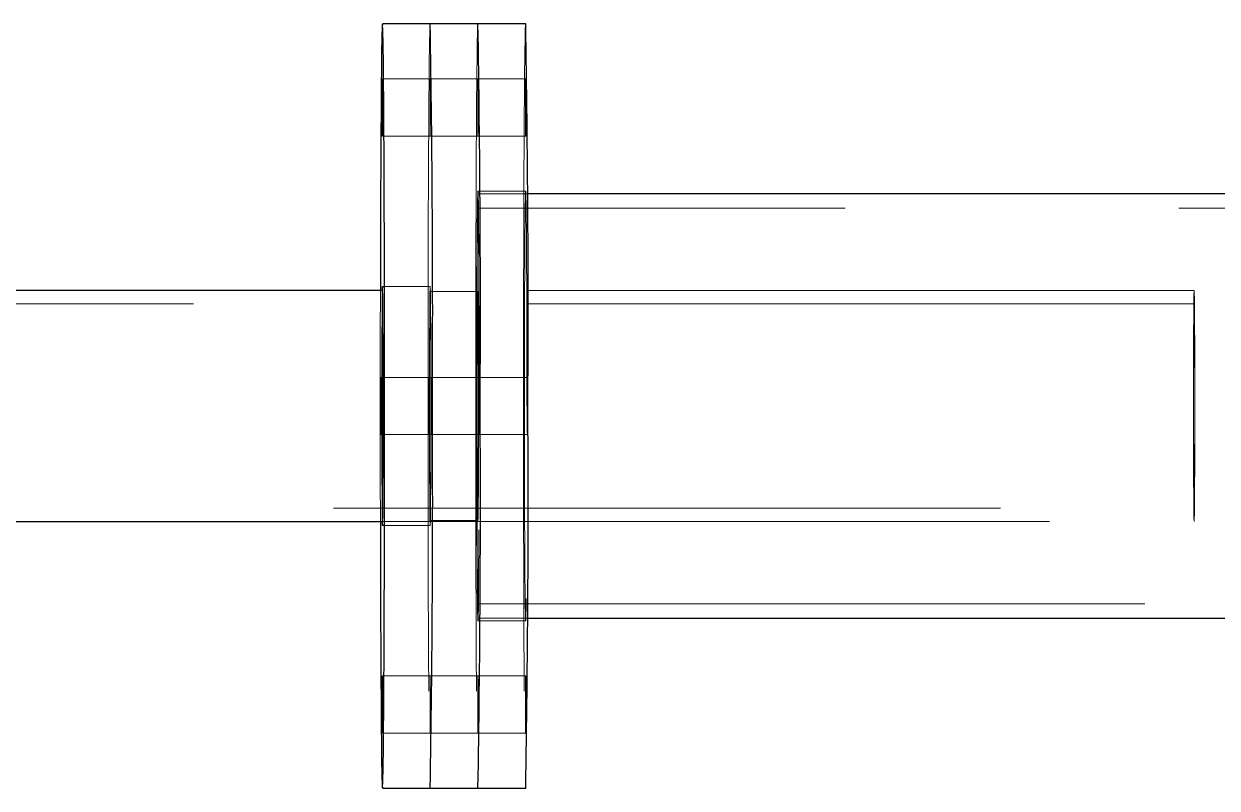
# Model space of a CAD drawing. Header units: millimetres. Extents: x 122 to 2816, y -707 to 556.
# Drawn here: x 663.865 to 666.137, y 293.761 to 295.216 of the extents above; entities that cross this region are included whole.
import ezdxf

# ---------------------------------------------------------------- set-up
doc = ezdxf.new("R2010")
doc.units = ezdxf.units.MM
doc.linetypes.add('HIDDEN', pattern=[1.905, 1.27, -0.635])

msp = doc.modelspace()

# ---------------------------------------------------------------- linework, layer by layer
at = {"color": 7, "linetype": 'Continuous', "lineweight": 25}
for p, q in [((664.638343, 295.215656), (664.547435, 295.215656)), ((664.72925, 295.215656), (664.638343, 295.215656)), ((664.820158, 295.215656), (664.72925, 295.215656)), ((667.333238, 294.892474), (664.823613, 294.892474)), ((664.547771, 294.707928), (662.413055, 294.707928)), ((662.559374, 294.268838), (664.547771, 294.268838)), ((664.823613, 294.084292), (667.333238, 294.084292)), ((664.547435, 293.76111), (664.638343, 293.76111)), ((664.638343, 293.76111), (664.72925, 293.76111)), ((664.72925, 293.76111), (664.820158, 293.76111))]:
    msp.add_line(p, q, dxfattribs=at)
at = {"color": 7, "linetype": 'HIDDEN', "lineweight": 18}
for p, q in [((664.638343, 295.11111), (664.547435, 295.11111)), ((664.72925, 295.11111), (664.638343, 295.11111)), ((664.820158, 295.11111), (664.72925, 295.11111)), ((664.547435, 295.002019), (664.638343, 295.002019)), ((664.638343, 295.002019), (664.72925, 295.002019)), ((664.72925, 295.002019), (664.820158, 295.002019)), ((664.820158, 294.897474), (664.72925, 294.897474)), ((664.823613, 294.892474), (664.72925, 294.892474)), ((667.333699, 294.864747), (664.72925, 294.864747)), ((664.638343, 294.715656), (664.547435, 294.715656)), ((666.092865, 294.707928), (664.547771, 294.707928)), ((664.72925, 294.706565), (664.638343, 294.706565)), ((666.092865, 294.682747), (662.419498, 294.682747)), ((664.550682, 294.542928), (664.544188, 294.542928)), ((664.64159, 294.542928), (664.550682, 294.542928)), ((664.732497, 294.542928), (664.64159, 294.542928)), ((664.823405, 294.542928), (664.732497, 294.542928)), ((664.544188, 294.433838), (664.550682, 294.433838)), ((664.550682, 294.433838), (664.64159, 294.433838)), ((664.64159, 294.433838), (664.732497, 294.433838)), ((664.732497, 294.433838), (664.823405, 294.433838)), ((662.549034, 294.294019), (666.092865, 294.294019)), ((664.547771, 294.268838), (666.092865, 294.268838)), ((664.638343, 294.270201), (664.72925, 294.270201)), ((664.547435, 294.26111), (664.638343, 294.26111)), ((664.72925, 294.112019), (667.333855, 294.112019)), ((664.72925, 294.084292), (664.823613, 294.084292)), ((664.72925, 294.079292), (664.820158, 294.079292)), ((664.638343, 293.974747), (664.547435, 293.974747)), ((664.72925, 293.974747), (664.638343, 293.974747)), ((664.820158, 293.974747), (664.72925, 293.974747)), ((664.547435, 293.865656), (664.638343, 293.865656)), ((664.638343, 293.865656), (664.72925, 293.865656)), ((664.72925, 293.865656), (664.820158, 293.865656))]:
    msp.add_line(p, q, dxfattribs=at)
at = {"color": 7, "linetype": 'Continuous', "lineweight": 25, "flags": 128}
for points in [[(664.551591, 294.488383), (664.551582, 294.536959), (664.551554, 294.585319), (664.551508, 294.633246), (664.551443, 294.680525), (664.551361, 294.726947), (664.551261, 294.772303), (664.551144, 294.81639), (664.551011, 294.859013), (664.550861, 294.899981), (664.550697, 294.93911), (664.550517, 294.976226), (664.550324, 295.011164), (664.550118, 295.043766), (664.5499, 295.073889), (664.549671, 295.101396), (664.549432, 295.126165), (664.549185, 295.148086), (664.548929, 295.16706), (664.548666, 295.183003), (664.548399, 295.195844), (664.548126, 295.205525), (664.547851, 295.212003), (664.547574, 295.21525), (664.547296, 295.21525), (664.547019, 295.212003), (664.546744, 295.205525), (664.546472, 295.195844), (664.546204, 295.183003), (664.545942, 295.16706), (664.545686, 295.148086), (664.545438, 295.126165), (664.545199, 295.101396), (664.54497, 295.073889), (664.544752, 295.043766), (664.544546, 295.011164), (664.544353, 294.976226), (664.544174, 294.93911), (664.544009, 294.899981), (664.54386, 294.859013), (664.543726, 294.81639), (664.543609, 294.772303), (664.543509, 294.726947), (664.543473, 294.707928)], [(664.547747, 295.056565), (664.547737, 295.07013), (664.547708, 295.082842), (664.547662, 295.093904), (664.547602, 295.102619), (664.547532, 295.108441), (664.547455, 295.111003), (664.547377, 295.110144), (664.547303, 295.105919), (664.547237, 295.098593), (664.547183, 295.088626), (664.547145, 295.076644), (664.547126, 295.063401), (664.547126, 295.049728), (664.547145, 295.036485), (664.547183, 295.024504), (664.547237, 295.014537), (664.547303, 295.007211), (664.547377, 295.002986), (664.547455, 295.002127), (664.547532, 295.004689), (664.547602, 295.010511), (664.547662, 295.019226), (664.547708, 295.030287), (664.547737, 295.043), (664.547747, 295.056565)], [(664.548734, 294.488383), (664.548725, 294.515263), (664.548698, 294.541766), (664.548653, 294.56752), (664.548591, 294.592162), (664.548512, 294.615348), (664.548419, 294.636752), (664.548312, 294.656072), (664.548192, 294.673039), (664.548062, 294.687414), (664.547923, 294.698994), (664.547778, 294.707618), (664.547627, 294.713165), (664.547474, 294.715556), (664.54732, 294.714758), (664.547168, 294.710782), (664.547099, 294.707928)], [(664.550994, 294.488383), (664.550984, 294.501948), (664.550955, 294.514661), (664.550909, 294.525722), (664.550849, 294.534437), (664.550778, 294.540259), (664.550702, 294.542821), (664.550624, 294.541962), (664.550549, 294.537737), (664.550483, 294.530411), (664.55043, 294.520444), (664.550392, 294.508463), (664.550373, 294.495219), (664.550373, 294.481547), (664.550392, 294.468304), (664.55043, 294.456322), (664.550483, 294.446355), (664.550549, 294.439029), (664.550624, 294.434804), (664.550702, 294.433945), (664.550778, 294.436507), (664.550849, 294.442329), (664.550909, 294.451044), (664.550955, 294.462106), (664.550984, 294.474818), (664.550994, 294.488383)], [(664.543473, 294.268838), (664.543509, 294.24982), (664.543609, 294.204464), (664.543726, 294.160376), (664.54386, 294.117753), (664.544009, 294.076785), (664.544174, 294.037656), (664.544353, 294.00054), (664.544546, 293.965602), (664.544752, 293.933), (664.54497, 293.902878), (664.545199, 293.87537), (664.545438, 293.850601), (664.545686, 293.828681), (664.545942, 293.809706), (664.546204, 293.793763), (664.546472, 293.780922), (664.546744, 293.771241), (664.547019, 293.764763), (664.547296, 293.761516), (664.547574, 293.761516), (664.547851, 293.764763), (664.548126, 293.771241), (664.548399, 293.780922), (664.548666, 293.793763), (664.548929, 293.809706), (664.549185, 293.828681), (664.549432, 293.850601), (664.549671, 293.87537), (664.5499, 293.902878), (664.550118, 293.933), (664.550324, 293.965602), (664.550517, 294.00054), (664.550697, 294.037656), (664.550861, 294.076785), (664.551011, 294.117753), (664.551144, 294.160376), (664.551261, 294.204464), (664.551361, 294.24982), (664.551443, 294.296241), (664.551508, 294.343521), (664.551554, 294.391447), (664.551582, 294.439807), (664.551591, 294.488383)], [(664.547099, 294.268838), (664.547168, 294.265984), (664.54732, 294.262008), (664.547474, 294.26121), (664.547627, 294.263601), (664.547778, 294.269148), (664.547923, 294.277772), (664.548062, 294.289352), (664.548192, 294.303727), (664.548312, 294.320694), (664.548419, 294.340014), (664.548512, 294.361418), (664.548591, 294.384604), (664.548653, 294.409246), (664.548698, 294.435), (664.548725, 294.461503), (664.548734, 294.488383)], [(664.547747, 293.920201), (664.547737, 293.933766), (664.547708, 293.946479), (664.547662, 293.95754), (664.547602, 293.966255), (664.547532, 293.972077), (664.547455, 293.974639), (664.547377, 293.973781), (664.547303, 293.969555), (664.547237, 293.962229), (664.547183, 293.952262), (664.547145, 293.940281), (664.547126, 293.927038), (664.547126, 293.913365), (664.547145, 293.900122), (664.547183, 293.88814), (664.547237, 293.878173), (664.547303, 293.870847), (664.547377, 293.866622), (664.547455, 293.865763), (664.547532, 293.868325), (664.547602, 293.874147), (664.547662, 293.882862), (664.547708, 293.893924), (664.547737, 293.906636), (664.547747, 293.920201)]]:
    msp.add_lwpolyline(points, dxfattribs=at)
at = {"color": 7, "linetype": 'HIDDEN', "lineweight": 18, "flags": 128}
for points in [[(664.638343, 295.215656), (664.638204, 295.21525), (664.637927, 295.212003), (664.637652, 295.205525), (664.637379, 295.195844), (664.637112, 295.183003), (664.636849, 295.16706), (664.636593, 295.148086), (664.636346, 295.126165), (664.636107, 295.101396), (664.635878, 295.073889), (664.63566, 295.043766), (664.635454, 295.011164), (664.635261, 294.976226), (664.635081, 294.93911), (664.634917, 294.899981), (664.634767, 294.859013), (664.634634, 294.81639), (664.634517, 294.772303), (664.634417, 294.726947), (664.634335, 294.680525), (664.63427, 294.633246), (664.634224, 294.585319), (664.634196, 294.536959), (664.634187, 294.488383), (664.634196, 294.439807), (664.634224, 294.391447), (664.63427, 294.343521), (664.634335, 294.296241), (664.634417, 294.24982), (664.634517, 294.204464), (664.634634, 294.160376), (664.634767, 294.117753), (664.634917, 294.076785), (664.635081, 294.037656), (664.635261, 294.00054), (664.635454, 293.965602), (664.63566, 293.933), (664.635878, 293.902878), (664.636107, 293.87537), (664.636346, 293.850601), (664.636593, 293.828681), (664.636849, 293.809706), (664.637112, 293.793763), (664.637379, 293.780922), (664.637652, 293.771241), (664.637927, 293.764763), (664.638204, 293.761516), (664.638343, 293.76111)], [(664.638343, 295.215656), (664.638204, 295.21525), (664.637927, 295.212003), (664.637652, 295.205525), (664.637379, 295.195844), (664.637112, 295.183003), (664.636849, 295.16706), (664.636593, 295.148086), (664.636346, 295.126165), (664.636107, 295.101396), (664.635878, 295.073889), (664.63566, 295.043766), (664.635454, 295.011164), (664.635261, 294.976226), (664.635081, 294.93911), (664.634917, 294.899981), (664.634767, 294.859013), (664.634634, 294.81639), (664.634517, 294.772303), (664.634417, 294.726947), (664.634335, 294.680525), (664.63427, 294.633246), (664.634224, 294.585319), (664.634196, 294.536959), (664.634187, 294.488383), (664.634196, 294.439807), (664.634224, 294.391447), (664.63427, 294.343521), (664.634335, 294.296241), (664.634417, 294.24982), (664.634517, 294.204464), (664.634634, 294.160376), (664.634767, 294.117753), (664.634917, 294.076785), (664.635081, 294.037656), (664.635261, 294.00054), (664.635454, 293.965602), (664.63566, 293.933), (664.635878, 293.902878), (664.636107, 293.87537), (664.636346, 293.850601), (664.636593, 293.828681), (664.636849, 293.809706), (664.637112, 293.793763), (664.637379, 293.780922), (664.637652, 293.771241), (664.637927, 293.764763), (664.638204, 293.761516), (664.638343, 293.76111)], [(664.72925, 295.215656), (664.729112, 295.21525), (664.728834, 295.212003), (664.728559, 295.205525), (664.728287, 295.195844), (664.728019, 295.183003), (664.727757, 295.16706), (664.727501, 295.148086), (664.727253, 295.126165), (664.727014, 295.101396), (664.726785, 295.073889), (664.726567, 295.043766), (664.726361, 295.011164), (664.726168, 294.976226), (664.725989, 294.93911), (664.725824, 294.899981), (664.725675, 294.859013), (664.725541, 294.81639), (664.725424, 294.772303), (664.725325, 294.726947), (664.725242, 294.680525), (664.725178, 294.633246), (664.725132, 294.585319), (664.725104, 294.536959), (664.725095, 294.488383), (664.725104, 294.439807), (664.725132, 294.391447), (664.725178, 294.343521), (664.725242, 294.296241), (664.725325, 294.24982), (664.725424, 294.204464), (664.725541, 294.160376), (664.725675, 294.117753), (664.725824, 294.076785), (664.725989, 294.037656), (664.726168, 294.00054), (664.726361, 293.965602), (664.726567, 293.933), (664.726785, 293.902878), (664.727014, 293.87537), (664.727253, 293.850601), (664.727501, 293.828681), (664.727757, 293.809706), (664.728019, 293.793763), (664.728287, 293.780922), (664.728559, 293.771241), (664.728834, 293.764763), (664.729112, 293.761516), (664.72925, 293.76111)], [(664.72925, 295.215656), (664.729112, 295.21525), (664.728834, 295.212003), (664.728559, 295.205525), (664.728287, 295.195844), (664.728019, 295.183003), (664.727757, 295.16706), (664.727501, 295.148086), (664.727253, 295.126165), (664.727014, 295.101396), (664.726785, 295.073889), (664.726567, 295.043766), (664.726361, 295.011164), (664.726168, 294.976226), (664.725989, 294.93911), (664.725824, 294.899981), (664.725675, 294.859013), (664.725541, 294.81639), (664.725424, 294.772303), (664.725325, 294.726947), (664.725242, 294.680525), (664.725178, 294.633246), (664.725132, 294.585319), (664.725104, 294.536959), (664.725095, 294.488383), (664.725104, 294.439807), (664.725132, 294.391447), (664.725178, 294.343521), (664.725242, 294.296241), (664.725325, 294.24982), (664.725424, 294.204464), (664.725541, 294.160376), (664.725675, 294.117753), (664.725824, 294.076785), (664.725989, 294.037656), (664.726168, 294.00054), (664.726361, 293.965602), (664.726567, 293.933), (664.726785, 293.902878), (664.727014, 293.87537), (664.727253, 293.850601), (664.727501, 293.828681), (664.727757, 293.809706), (664.728019, 293.793763), (664.728287, 293.780922), (664.728559, 293.771241), (664.728834, 293.764763), (664.729112, 293.761516), (664.72925, 293.76111)], [(664.820158, 295.215656), (664.820019, 295.21525), (664.819742, 295.212003), (664.819467, 295.205525), (664.819195, 295.195844), (664.818927, 295.183003), (664.818664, 295.16706), (664.818409, 295.148086), (664.818161, 295.126165), (664.817922, 295.101396), (664.817693, 295.073889), (664.817475, 295.043766), (664.817269, 295.011164), (664.817076, 294.976226), (664.816897, 294.93911), (664.816732, 294.899981), (664.816582, 294.859013), (664.816449, 294.81639), (664.816332, 294.772303), (664.816232, 294.726947), (664.81615, 294.680525), (664.816085, 294.633246), (664.816039, 294.585319), (664.816011, 294.536959), (664.816002, 294.488383), (664.816011, 294.439807), (664.816039, 294.391447), (664.816085, 294.343521), (664.81615, 294.296241), (664.816232, 294.24982), (664.816332, 294.204464), (664.816449, 294.160376), (664.816582, 294.117753), (664.816732, 294.076785), (664.816897, 294.037656), (664.817076, 294.00054), (664.817269, 293.965602), (664.817475, 293.933), (664.817693, 293.902878), (664.817922, 293.87537), (664.818161, 293.850601), (664.818409, 293.828681), (664.818664, 293.809706), (664.818927, 293.793763), (664.819195, 293.780922), (664.819467, 293.771241), (664.819742, 293.764763), (664.820019, 293.761516), (664.820158, 293.76111)], [(664.638655, 295.056565), (664.638645, 295.07013), (664.638616, 295.082842), (664.63857, 295.093904), (664.63851, 295.102619), (664.638439, 295.108441), (664.638362, 295.111003), (664.638284, 295.110144), (664.63821, 295.105919), (664.638144, 295.098593), (664.638091, 295.088626), (664.638053, 295.076644), (664.638034, 295.063401), (664.638034, 295.049728), (664.638053, 295.036485), (664.638091, 295.024504), (664.638144, 295.014537), (664.63821, 295.007211), (664.638284, 295.002986), (664.638362, 295.002127), (664.638439, 295.004689), (664.63851, 295.010511), (664.63857, 295.019226), (664.638616, 295.030287), (664.638645, 295.043), (664.638655, 295.056565)], [(664.638655, 295.056565), (664.638645, 295.07013), (664.638616, 295.082842), (664.63857, 295.093904), (664.63851, 295.102619), (664.638439, 295.108441), (664.638362, 295.111003), (664.638284, 295.110144), (664.63821, 295.105919), (664.638144, 295.098593), (664.638091, 295.088626), (664.638053, 295.076644), (664.638034, 295.063401), (664.638034, 295.049728), (664.638053, 295.036485), (664.638091, 295.024504), (664.638144, 295.014537), (664.63821, 295.007211), (664.638284, 295.002986), (664.638362, 295.002127), (664.638439, 295.004689), (664.63851, 295.010511), (664.63857, 295.019226), (664.638616, 295.030287), (664.638645, 295.043), (664.638655, 295.056565)], [(664.729562, 295.056565), (664.729552, 295.07013), (664.729524, 295.082842), (664.729478, 295.093904), (664.729417, 295.102619), (664.729347, 295.108441), (664.72927, 295.111003), (664.729192, 295.110144), (664.729118, 295.105919), (664.729052, 295.098593), (664.728998, 295.088626), (664.728961, 295.076644), (664.728941, 295.063401), (664.728941, 295.049728), (664.728961, 295.036485), (664.728998, 295.024504), (664.729052, 295.014537), (664.729118, 295.007211), (664.729192, 295.002986), (664.72927, 295.002127), (664.729347, 295.004689), (664.729417, 295.010511), (664.729478, 295.019226), (664.729524, 295.030287), (664.729552, 295.043), (664.729562, 295.056565)], [(664.729562, 295.056565), (664.729552, 295.07013), (664.729524, 295.082842), (664.729478, 295.093904), (664.729417, 295.102619), (664.729347, 295.108441), (664.72927, 295.111003), (664.729192, 295.110144), (664.729118, 295.105919), (664.729052, 295.098593), (664.728998, 295.088626), (664.728961, 295.076644), (664.728941, 295.063401), (664.728941, 295.049728), (664.728961, 295.036485), (664.728998, 295.024504), (664.729052, 295.014537), (664.729118, 295.007211), (664.729192, 295.002986), (664.72927, 295.002127), (664.729347, 295.004689), (664.729417, 295.010511), (664.729478, 295.019226), (664.729524, 295.030287), (664.729552, 295.043), (664.729562, 295.056565)], [(664.82047, 295.056565), (664.82046, 295.07013), (664.820431, 295.082842), (664.820385, 295.093904), (664.820325, 295.102619), (664.820254, 295.108441), (664.820178, 295.111003), (664.8201, 295.110144), (664.820025, 295.105919), (664.819959, 295.098593), (664.819906, 295.088626), (664.819868, 295.076644), (664.819849, 295.063401), (664.819849, 295.049728), (664.819868, 295.036485), (664.819906, 295.024504), (664.819959, 295.014537), (664.820025, 295.007211), (664.8201, 295.002986), (664.820178, 295.002127), (664.820254, 295.004689), (664.820325, 295.010511), (664.820385, 295.019226), (664.820431, 295.030287), (664.82046, 295.043), (664.82047, 295.056565)], [(664.731588, 294.488383), (664.731579, 294.524539), (664.731552, 294.560411), (664.731506, 294.59572), (664.731443, 294.630189), (664.731363, 294.663548), (664.731266, 294.695536), (664.731154, 294.725902), (664.731026, 294.75441), (664.730885, 294.780836), (664.730731, 294.804973), (664.730565, 294.826632), (664.730389, 294.845644), (664.730204, 294.86186), (664.730012, 294.875153), (664.729814, 294.885419), (664.729611, 294.892578), (664.729405, 294.896573), (664.729199, 294.897374), (664.728992, 294.894974), (664.728788, 294.889391), (664.728587, 294.88067), (664.728392, 294.868879), (664.728203, 294.85411), (664.728022, 294.836479), (664.727851, 294.816124), (664.727691, 294.793203), (664.727544, 294.767897), (664.727409, 294.740403), (664.727289, 294.710937), (664.727184, 294.679729), (664.727096, 294.647023), (664.727024, 294.613076), (664.72697, 294.578153), (664.726933, 294.542528), (664.726915, 294.506478), (664.726915, 294.470288), (664.726933, 294.434238), (664.72697, 294.398613), (664.727024, 294.36369), (664.727096, 294.329743), (664.727184, 294.297037), (664.727289, 294.265829), (664.727409, 294.236363), (664.727544, 294.208869), (664.727691, 294.183563), (664.727851, 294.160643), (664.728022, 294.140287), (664.728203, 294.122656), (664.728392, 294.107887), (664.728587, 294.096096), (664.728788, 294.087375), (664.728992, 294.081793), (664.729199, 294.079392), (664.729405, 294.080193), (664.729611, 294.084188), (664.729814, 294.091347), (664.730012, 294.101613), (664.730204, 294.114906), (664.730389, 294.131122), (664.730565, 294.150134), (664.730731, 294.171793), (664.730885, 294.19593), (664.731026, 294.222356), (664.731154, 294.250864), (664.731266, 294.28123), (664.731363, 294.313218), (664.731443, 294.346577), (664.731506, 294.381046), (664.731552, 294.416355), (664.731579, 294.452228), (664.731588, 294.488383)], [(664.73156, 294.488383), (664.73155, 294.524605), (664.731522, 294.560536), (664.731476, 294.595886), (664.731412, 294.63037), (664.731331, 294.663712), (664.731233, 294.695641), (664.731119, 294.725902), (664.730989, 294.75425), (664.730846, 294.780458), (664.73069, 294.804314), (664.730522, 294.825627), (664.730345, 294.844224), (664.730158, 294.859956), (664.729964, 294.872696), (664.729764, 294.882343), (664.72956, 294.888817), (664.729354, 294.892067), (664.729147, 294.892067), (664.72894, 294.888817), (664.728737, 294.882343), (664.728537, 294.872696), (664.728343, 294.859956), (664.728156, 294.844224), (664.727978, 294.825627), (664.727811, 294.804314), (664.727655, 294.780458), (664.727512, 294.75425), (664.727382, 294.725902), (664.727268, 294.695641), (664.72717, 294.663712), (664.727089, 294.63037), (664.727025, 294.595886), (664.726978, 294.560536), (664.726951, 294.524605), (664.726941, 294.488383), (664.726951, 294.452161), (664.726978, 294.41623), (664.727025, 294.38088), (664.727089, 294.346396), (664.72717, 294.313055), (664.727268, 294.281125), (664.727382, 294.250864), (664.727512, 294.222516), (664.727655, 294.196308), (664.727811, 294.172452), (664.727978, 294.15114), (664.728156, 294.132542), (664.728343, 294.11681), (664.728537, 294.10407), (664.728737, 294.094424), (664.72894, 294.087949), (664.729147, 294.084699), (664.729354, 294.084699), (664.72956, 294.087949), (664.729764, 294.094424), (664.729964, 294.10407), (664.730158, 294.11681), (664.730345, 294.132542), (664.730522, 294.15114), (664.73069, 294.172452), (664.730846, 294.196308), (664.730989, 294.222516), (664.731119, 294.250864), (664.731233, 294.281125), (664.731331, 294.313055), (664.731412, 294.346396), (664.731476, 294.38088), (664.731522, 294.41623), (664.73155, 294.452161), (664.73156, 294.488383)], [(664.822496, 294.488383), (664.822487, 294.524539), (664.822459, 294.560411), (664.822414, 294.59572), (664.822351, 294.630189), (664.822271, 294.663548), (664.822174, 294.695536), (664.822061, 294.725902), (664.821934, 294.75441), (664.821793, 294.780836), (664.821639, 294.804973), (664.821473, 294.826632), (664.821297, 294.845644), (664.821112, 294.86186), (664.82092, 294.875153), (664.820721, 294.885419), (664.820519, 294.892578), (664.820313, 294.896573), (664.820106, 294.897374), (664.8199, 294.894974), (664.819696, 294.889391), (664.819495, 294.88067), (664.819299, 294.868879), (664.819111, 294.85411), (664.81893, 294.836479), (664.818759, 294.816124), (664.818599, 294.793203), (664.818451, 294.767897), (664.818317, 294.740403), (664.818197, 294.710937), (664.818092, 294.679729), (664.818003, 294.647023), (664.817932, 294.613076), (664.817877, 294.578153), (664.817841, 294.542528), (664.817823, 294.506478), (664.817823, 294.470288), (664.817841, 294.434238), (664.817877, 294.398613), (664.817932, 294.36369), (664.818003, 294.329743), (664.818092, 294.297037), (664.818197, 294.265829), (664.818317, 294.236363), (664.818451, 294.208869), (664.818599, 294.183563), (664.818759, 294.160643), (664.81893, 294.140287), (664.819111, 294.122656), (664.819299, 294.107887), (664.819495, 294.096096), (664.819696, 294.087375), (664.8199, 294.081793), (664.820106, 294.079392), (664.820313, 294.080193), (664.820519, 294.084188), (664.820721, 294.091347), (664.82092, 294.101613), (664.821112, 294.114906), (664.821297, 294.131122), (664.821473, 294.150134), (664.821639, 294.171793), (664.821793, 294.19593), (664.821934, 294.222356), (664.822061, 294.250864), (664.822174, 294.28123), (664.822271, 294.313218), (664.822351, 294.346577), (664.822414, 294.381046), (664.822459, 294.416355), (664.822487, 294.452228), (664.822496, 294.488383)], [(664.731401, 294.488383), (664.731392, 294.523109), (664.731364, 294.55754), (664.731319, 294.59138), (664.731256, 294.624341), (664.731176, 294.656143), (664.731079, 294.686513), (664.730967, 294.715193), (664.73084, 294.741938), (664.730699, 294.766519), (664.730546, 294.788728), (664.730383, 294.808374), (664.730209, 294.82529), (664.730027, 294.839332), (664.729839, 294.850379), (664.729646, 294.858338), (664.729449, 294.863141), (664.72925, 294.864747), (664.729052, 294.863141), (664.728855, 294.858338), (664.728662, 294.850379), (664.728474, 294.839332), (664.728292, 294.82529), (664.728118, 294.808374), (664.727954, 294.788728), (664.727802, 294.766519), (664.727661, 294.741938), (664.727534, 294.715193), (664.727422, 294.686513), (664.727325, 294.656143), (664.727245, 294.624341), (664.727182, 294.59138), (664.727136, 294.55754), (664.727109, 294.523109), (664.7271, 294.488383), (664.727109, 294.453657), (664.727136, 294.419226), (664.727182, 294.385386), (664.727245, 294.352425), (664.727325, 294.320623), (664.727422, 294.290253), (664.727534, 294.261573), (664.727661, 294.234828), (664.727802, 294.210247), (664.727954, 294.188038), (664.728118, 294.168392), (664.728292, 294.151476), (664.728474, 294.137434), (664.728662, 294.126387), (664.728855, 294.118428), (664.729052, 294.113625), (664.72925, 294.112019), (664.729449, 294.113625), (664.729646, 294.118428), (664.729839, 294.126387), (664.730027, 294.137434), (664.730209, 294.151476), (664.730383, 294.168392), (664.730546, 294.188038), (664.730699, 294.210247), (664.73084, 294.234828), (664.730967, 294.261573), (664.731079, 294.290253), (664.731176, 294.320623), (664.731256, 294.352425), (664.731319, 294.385386), (664.731364, 294.419226), (664.731392, 294.453657), (664.731401, 294.488383)], [(664.639642, 294.488383), (664.639632, 294.515263), (664.639605, 294.541766), (664.63956, 294.56752), (664.639498, 294.592162), (664.63942, 294.615348), (664.639327, 294.636752), (664.639219, 294.656072), (664.6391, 294.673039), (664.63897, 294.687414), (664.638831, 294.698994), (664.638685, 294.707618), (664.638535, 294.713165), (664.638381, 294.715556), (664.638228, 294.714758), (664.638075, 294.710782), (664.637927, 294.703684), (664.637784, 294.693564), (664.63765, 294.680564), (664.637525, 294.664866), (664.637411, 294.64669), (664.637311, 294.626292), (664.637225, 294.603958), (664.637154, 294.580002), (664.637101, 294.55476), (664.637065, 294.528585), (664.637046, 294.501847), (664.637046, 294.474919), (664.637065, 294.448181), (664.637101, 294.422006), (664.637154, 294.396764), (664.637225, 294.372808), (664.637311, 294.350474), (664.637411, 294.330076), (664.637525, 294.3119), (664.63765, 294.296202), (664.637784, 294.283202), (664.637927, 294.273082), (664.638075, 294.265984), (664.638228, 294.262008), (664.638381, 294.26121), (664.638535, 294.263601), (664.638685, 294.269148), (664.638831, 294.277772), (664.63897, 294.289352), (664.6391, 294.303727), (664.639219, 294.320694), (664.639327, 294.340014), (664.63942, 294.361418), (664.639498, 294.384604), (664.63956, 294.409246), (664.639605, 294.435), (664.639632, 294.461503), (664.639642, 294.488383)], [(664.63959, 294.488383), (664.63958, 294.515195), (664.639552, 294.541601), (664.639505, 294.567199), (664.639441, 294.591603), (664.63936, 294.614443), (664.639264, 294.635371), (664.639154, 294.654071), (664.639031, 294.67026), (664.638899, 294.683691), (664.638757, 294.694162), (664.63861, 294.701514), (664.638458, 294.705634), (664.638304, 294.706461), (664.638152, 294.703983), (664.638002, 294.698236), (664.637857, 294.689308), (664.637719, 294.677334), (664.637591, 294.662496), (664.637475, 294.645018), (664.637371, 294.625166), (664.637283, 294.603241), (664.63721, 294.579574), (664.637155, 294.554525), (664.637117, 294.528474), (664.637098, 294.501815), (664.637098, 294.474952), (664.637117, 294.448292), (664.637155, 294.422241), (664.63721, 294.397192), (664.637283, 294.373525), (664.637371, 294.3516), (664.637475, 294.331748), (664.637591, 294.31427), (664.637719, 294.299432), (664.637857, 294.287458), (664.638002, 294.27853), (664.638152, 294.272783), (664.638304, 294.270305), (664.638458, 294.271132), (664.63861, 294.275252), (664.638757, 294.282604), (664.638899, 294.293075), (664.639031, 294.306506), (664.639154, 294.322695), (664.639264, 294.341395), (664.63936, 294.362323), (664.639441, 294.385163), (664.639505, 294.409567), (664.639552, 294.435165), (664.63958, 294.461571), (664.63959, 294.488383)], [(664.730497, 294.488383), (664.730488, 294.515195), (664.73046, 294.541601), (664.730413, 294.567199), (664.730349, 294.591603), (664.730268, 294.614443), (664.730172, 294.635371), (664.730062, 294.654071), (664.729939, 294.67026), (664.729806, 294.683691), (664.729665, 294.694162), (664.729517, 294.701514), (664.729365, 294.705634), (664.729212, 294.706461), (664.729059, 294.703983), (664.728909, 294.698236), (664.728764, 294.689308), (664.728627, 294.677334), (664.728499, 294.662496), (664.728383, 294.645018), (664.728279, 294.625166), (664.72819, 294.603241), (664.728118, 294.579574), (664.728062, 294.554525), (664.728025, 294.528474), (664.728006, 294.501815), (664.728006, 294.474952), (664.728025, 294.448292), (664.728062, 294.422241), (664.728118, 294.397192), (664.72819, 294.373525), (664.728279, 294.3516), (664.728383, 294.331748), (664.728499, 294.31427), (664.728627, 294.299432), (664.728764, 294.287458), (664.728909, 294.27853), (664.729059, 294.272783), (664.729212, 294.270305), (664.729365, 294.271132), (664.729517, 294.275252), (664.729665, 294.282604), (664.729806, 294.293075), (664.729939, 294.306506), (664.730062, 294.322695), (664.730172, 294.341395), (664.730268, 294.362323), (664.730349, 294.385163), (664.730413, 294.409567), (664.73046, 294.435165), (664.730488, 294.461571), (664.730497, 294.488383)], [(666.09161, 294.488383), (666.091619, 294.46192), (666.091646, 294.435842), (666.091692, 294.410531), (666.091754, 294.386355), (666.091832, 294.363667), (666.091925, 294.342797), (666.092033, 294.324051), (666.092152, 294.307701), (666.092282, 294.293985), (666.09242, 294.283104), (666.092564, 294.275217), (666.092713, 294.270438), (666.092865, 294.268838), (666.093016, 294.270438), (666.093165, 294.275217), (666.093309, 294.283104), (666.093448, 294.293985), (666.093577, 294.307701), (666.093696, 294.324051), (666.093804, 294.342797), (666.093897, 294.363667), (666.093975, 294.386355), (666.094038, 294.410531), (666.094083, 294.435842), (666.09411, 294.46192), (666.094119, 294.488383), (666.09411, 294.514846), (666.094083, 294.540924), (666.094038, 294.566235), (666.093975, 294.590411), (666.093897, 294.613099), (666.093804, 294.633969), (666.093696, 294.652715), (666.093577, 294.669065), (666.093448, 294.682781), (666.093309, 294.693662), (666.093165, 294.701549), (666.093016, 294.706328), (666.092865, 294.707928), (666.092713, 294.706328), (666.092564, 294.701549), (666.09242, 294.693662), (666.092282, 294.682781), (666.092152, 294.669065), (666.092033, 294.652715), (666.091925, 294.633969), (666.091832, 294.613099), (666.091754, 294.590411), (666.091692, 294.566235), (666.091646, 294.540924), (666.091619, 294.514846), (666.09161, 294.488383)], [(666.091754, 294.488383), (666.091763, 294.463528), (666.09179, 294.439082), (666.091835, 294.415445), (666.091897, 294.393005), (666.091974, 294.372132), (666.092067, 294.353168), (666.092172, 294.336423), (666.092289, 294.322174), (666.092415, 294.310654), (666.092549, 294.302053), (666.092687, 294.296511), (666.092829, 294.294119), (666.092971, 294.294918), (666.093112, 294.298893), (666.093248, 294.305979), (666.093378, 294.31606), (666.0935, 294.328971), (666.093611, 294.3445), (666.09371, 294.362391), (666.093795, 294.382351), (666.093865, 294.404052), (666.093919, 294.427137), (666.093955, 294.451229), (666.093973, 294.47593), (666.093973, 294.500836), (666.093955, 294.525537), (666.093919, 294.549629), (666.093865, 294.572714), (666.093795, 294.594415), (666.09371, 294.614375), (666.093611, 294.632266), (666.0935, 294.647795), (666.093378, 294.660706), (666.093248, 294.670787), (666.093112, 294.677874), (666.092971, 294.681849), (666.092829, 294.682647), (666.092687, 294.680255), (666.092549, 294.674713), (666.092415, 294.666112), (666.092289, 294.654592), (666.092172, 294.640343), (666.092067, 294.623598), (666.091974, 294.604634), (666.091897, 294.583761), (666.091835, 294.561321), (666.09179, 294.537684), (666.091763, 294.513238), (666.091754, 294.488383)], [(664.5445, 294.488383), (664.54449, 294.501948), (664.544462, 294.514661), (664.544416, 294.525722), (664.544355, 294.534437), (664.544285, 294.540259), (664.544208, 294.542821), (664.54413, 294.541962), (664.544056, 294.537737), (664.54399, 294.530411), (664.543936, 294.520444), (664.543899, 294.508463), (664.543879, 294.495219), (664.543879, 294.481547), (664.543899, 294.468304), (664.543936, 294.456322), (664.54399, 294.446355), (664.544056, 294.439029), (664.54413, 294.434804), (664.544208, 294.433945), (664.544285, 294.436507), (664.544355, 294.442329), (664.544416, 294.451044), (664.544462, 294.462106), (664.54449, 294.474818), (664.5445, 294.488383)], [(664.635408, 294.488383), (664.635398, 294.501948), (664.635369, 294.514661), (664.635323, 294.525722), (664.635263, 294.534437), (664.635192, 294.540259), (664.635116, 294.542821), (664.635038, 294.541962), (664.634963, 294.537737), (664.634897, 294.530411), (664.634844, 294.520444), (664.634806, 294.508463), (664.634787, 294.495219), (664.634787, 294.481547), (664.634806, 294.468304), (664.634844, 294.456322), (664.634897, 294.446355), (664.634963, 294.439029), (664.635038, 294.434804), (664.635116, 294.433945), (664.635192, 294.436507), (664.635263, 294.442329), (664.635323, 294.451044), (664.635369, 294.462106), (664.635398, 294.474818), (664.635408, 294.488383)], [(664.635408, 294.488383), (664.635398, 294.501948), (664.635369, 294.514661), (664.635323, 294.525722), (664.635263, 294.534437), (664.635192, 294.540259), (664.635116, 294.542821), (664.635038, 294.541962), (664.634963, 294.537737), (664.634897, 294.530411), (664.634844, 294.520444), (664.634806, 294.508463), (664.634787, 294.495219), (664.634787, 294.481547), (664.634806, 294.468304), (664.634844, 294.456322), (664.634897, 294.446355), (664.634963, 294.439029), (664.635038, 294.434804), (664.635116, 294.433945), (664.635192, 294.436507), (664.635263, 294.442329), (664.635323, 294.451044), (664.635369, 294.462106), (664.635398, 294.474818), (664.635408, 294.488383)], [(664.641901, 294.488383), (664.641891, 294.501948), (664.641863, 294.514661), (664.641817, 294.525722), (664.641757, 294.534437), (664.641686, 294.540259), (664.641609, 294.542821), (664.641531, 294.541962), (664.641457, 294.537737), (664.641391, 294.530411), (664.641337, 294.520444), (664.6413, 294.508463), (664.64128, 294.495219), (664.64128, 294.481547), (664.6413, 294.468304), (664.641337, 294.456322), (664.641391, 294.446355), (664.641457, 294.439029), (664.641531, 294.434804), (664.641609, 294.433945), (664.641686, 294.436507), (664.641757, 294.442329), (664.641817, 294.451044), (664.641863, 294.462106), (664.641891, 294.474818), (664.641901, 294.488383)], [(664.641901, 294.488383), (664.641891, 294.501948), (664.641863, 294.514661), (664.641817, 294.525722), (664.641757, 294.534437), (664.641686, 294.540259), (664.641609, 294.542821), (664.641531, 294.541962), (664.641457, 294.537737), (664.641391, 294.530411), (664.641337, 294.520444), (664.6413, 294.508463), (664.64128, 294.495219), (664.64128, 294.481547), (664.6413, 294.468304), (664.641337, 294.456322), (664.641391, 294.446355), (664.641457, 294.439029), (664.641531, 294.434804), (664.641609, 294.433945), (664.641686, 294.436507), (664.641757, 294.442329), (664.641817, 294.451044), (664.641863, 294.462106), (664.641891, 294.474818), (664.641901, 294.488383)], [(664.726315, 294.488383), (664.726306, 294.501948), (664.726277, 294.514661), (664.726231, 294.525722), (664.726171, 294.534437), (664.7261, 294.540259), (664.726023, 294.542821), (664.725945, 294.541962), (664.725871, 294.537737), (664.725805, 294.530411), (664.725752, 294.520444), (664.725714, 294.508463), (664.725694, 294.495219), (664.725694, 294.481547), (664.725714, 294.468304), (664.725752, 294.456322), (664.725805, 294.446355), (664.725871, 294.439029), (664.725945, 294.434804), (664.726023, 294.433945), (664.7261, 294.436507), (664.726171, 294.442329), (664.726231, 294.451044), (664.726277, 294.462106), (664.726306, 294.474818), (664.726315, 294.488383)], [(664.726315, 294.488383), (664.726306, 294.501948), (664.726277, 294.514661), (664.726231, 294.525722), (664.726171, 294.534437), (664.7261, 294.540259), (664.726023, 294.542821), (664.725945, 294.541962), (664.725871, 294.537737), (664.725805, 294.530411), (664.725752, 294.520444), (664.725714, 294.508463), (664.725694, 294.495219), (664.725694, 294.481547), (664.725714, 294.468304), (664.725752, 294.456322), (664.725805, 294.446355), (664.725871, 294.439029), (664.725945, 294.434804), (664.726023, 294.433945), (664.7261, 294.436507), (664.726171, 294.442329), (664.726231, 294.451044), (664.726277, 294.462106), (664.726306, 294.474818), (664.726315, 294.488383)], [(664.732809, 294.488383), (664.732799, 294.501948), (664.73277, 294.514661), (664.732724, 294.525722), (664.732664, 294.534437), (664.732593, 294.540259), (664.732517, 294.542821), (664.732439, 294.541962), (664.732364, 294.537737), (664.732299, 294.530411), (664.732245, 294.520444), (664.732207, 294.508463), (664.732188, 294.495219), (664.732188, 294.481547), (664.732207, 294.468304), (664.732245, 294.456322), (664.732299, 294.446355), (664.732364, 294.439029), (664.732439, 294.434804), (664.732517, 294.433945), (664.732593, 294.436507), (664.732664, 294.442329), (664.732724, 294.451044), (664.73277, 294.462106), (664.732799, 294.474818), (664.732809, 294.488383)], [(664.732809, 294.488383), (664.732799, 294.501948), (664.73277, 294.514661), (664.732724, 294.525722), (664.732664, 294.534437), (664.732593, 294.540259), (664.732517, 294.542821), (664.732439, 294.541962), (664.732364, 294.537737), (664.732299, 294.530411), (664.732245, 294.520444), (664.732207, 294.508463), (664.732188, 294.495219), (664.732188, 294.481547), (664.732207, 294.468304), (664.732245, 294.456322), (664.732299, 294.446355), (664.732364, 294.439029), (664.732439, 294.434804), (664.732517, 294.433945), (664.732593, 294.436507), (664.732664, 294.442329), (664.732724, 294.451044), (664.73277, 294.462106), (664.732799, 294.474818), (664.732809, 294.488383)], [(664.817223, 294.488383), (664.817213, 294.501948), (664.817184, 294.514661), (664.817138, 294.525722), (664.817078, 294.534437), (664.817008, 294.540259), (664.816931, 294.542821), (664.816853, 294.541962), (664.816779, 294.537737), (664.816713, 294.530411), (664.816659, 294.520444), (664.816621, 294.508463), (664.816602, 294.495219), (664.816602, 294.481547), (664.816621, 294.468304), (664.816659, 294.456322), (664.816713, 294.446355), (664.816779, 294.439029), (664.816853, 294.434804), (664.816931, 294.433945), (664.817008, 294.436507), (664.817078, 294.442329), (664.817138, 294.451044), (664.817184, 294.462106), (664.817213, 294.474818), (664.817223, 294.488383)], [(664.823716, 294.488383), (664.823707, 294.501948), (664.823678, 294.514661), (664.823632, 294.525722), (664.823572, 294.534437), (664.823501, 294.540259), (664.823424, 294.542821), (664.823346, 294.541962), (664.823272, 294.537737), (664.823206, 294.530411), (664.823153, 294.520444), (664.823115, 294.508463), (664.823096, 294.495219), (664.823096, 294.481547), (664.823115, 294.468304), (664.823153, 294.456322), (664.823206, 294.446355), (664.823272, 294.439029), (664.823346, 294.434804), (664.823424, 294.433945), (664.823501, 294.436507), (664.823572, 294.442329), (664.823632, 294.451044), (664.823678, 294.462106), (664.823707, 294.474818), (664.823716, 294.488383)], [(664.638655, 293.920201), (664.638645, 293.933766), (664.638616, 293.946479), (664.63857, 293.95754), (664.63851, 293.966255), (664.638439, 293.972077), (664.638362, 293.974639), (664.638284, 293.973781), (664.63821, 293.969555), (664.638144, 293.962229), (664.638091, 293.952262), (664.638053, 293.940281), (664.638034, 293.927038), (664.638034, 293.913365), (664.638053, 293.900122), (664.638091, 293.88814), (664.638144, 293.878173), (664.63821, 293.870847), (664.638284, 293.866622), (664.638362, 293.865763), (664.638439, 293.868325), (664.63851, 293.874147), (664.63857, 293.882862), (664.638616, 293.893924), (664.638645, 293.906636), (664.638655, 293.920201)], [(664.638655, 293.920201), (664.638645, 293.933766), (664.638616, 293.946479), (664.63857, 293.95754), (664.63851, 293.966255), (664.638439, 293.972077), (664.638362, 293.974639), (664.638284, 293.973781), (664.63821, 293.969555), (664.638144, 293.962229), (664.638091, 293.952262), (664.638053, 293.940281), (664.638034, 293.927038), (664.638034, 293.913365), (664.638053, 293.900122), (664.638091, 293.88814), (664.638144, 293.878173), (664.63821, 293.870847), (664.638284, 293.866622), (664.638362, 293.865763), (664.638439, 293.868325), (664.63851, 293.874147), (664.63857, 293.882862), (664.638616, 293.893924), (664.638645, 293.906636), (664.638655, 293.920201)], [(664.729562, 293.920201), (664.729552, 293.933766), (664.729524, 293.946479), (664.729478, 293.95754), (664.729417, 293.966255), (664.729347, 293.972077), (664.72927, 293.974639), (664.729192, 293.973781), (664.729118, 293.969555), (664.729052, 293.962229), (664.728998, 293.952262), (664.728961, 293.940281), (664.728941, 293.927038), (664.728941, 293.913365), (664.728961, 293.900122), (664.728998, 293.88814), (664.729052, 293.878173), (664.729118, 293.870847), (664.729192, 293.866622), (664.72927, 293.865763), (664.729347, 293.868325), (664.729417, 293.874147), (664.729478, 293.882862), (664.729524, 293.893924), (664.729552, 293.906636), (664.729562, 293.920201)], [(664.729562, 293.920201), (664.729552, 293.933766), (664.729524, 293.946479), (664.729478, 293.95754), (664.729417, 293.966255), (664.729347, 293.972077), (664.72927, 293.974639), (664.729192, 293.973781), (664.729118, 293.969555), (664.729052, 293.962229), (664.728998, 293.952262), (664.728961, 293.940281), (664.728941, 293.927038), (664.728941, 293.913365), (664.728961, 293.900122), (664.728998, 293.88814), (664.729052, 293.878173), (664.729118, 293.870847), (664.729192, 293.866622), (664.72927, 293.865763), (664.729347, 293.868325), (664.729417, 293.874147), (664.729478, 293.882862), (664.729524, 293.893924), (664.729552, 293.906636), (664.729562, 293.920201)], [(664.82047, 293.920201), (664.82046, 293.933766), (664.820431, 293.946479), (664.820385, 293.95754), (664.820325, 293.966255), (664.820254, 293.972077), (664.820178, 293.974639), (664.8201, 293.973781), (664.820025, 293.969555), (664.819959, 293.962229), (664.819906, 293.952262), (664.819868, 293.940281), (664.819849, 293.927038), (664.819849, 293.913365), (664.819868, 293.900122), (664.819906, 293.88814), (664.819959, 293.878173), (664.820025, 293.870847), (664.8201, 293.866622), (664.820178, 293.865763), (664.820254, 293.868325), (664.820325, 293.874147), (664.820385, 293.882862), (664.820431, 293.893924), (664.82046, 293.906636), (664.82047, 293.920201)]]:
    msp.add_lwpolyline(points, dxfattribs=at)
at = {"color": 7, "linetype": 'Continuous', "lineweight": 25}
for centre, start, end in [((633.533305, 294.674264), 359.6576545, 0.9971473), ((633.624212, 294.674264), 359.6576545, 0.9971473), ((633.71512, 294.674264), 359.6576545, 0.9971473), ((633.533305, 294.302502), 359.0028527, 0.3423455), ((633.624212, 294.302502), 359.0028527, 0.3423455), ((633.71512, 294.302502), 359.0028527, 0.3423455)]:
    msp.add_arc(centre, 31.109749, start, end, dxfattribs=at)
at = {"color": 7, "linetype": 'HIDDEN', "lineweight": 18}
for centre, radius, start, end in [((787.997227, 294.488383), 123.453949, 179.89810748, 180.10189252), ((686.330456, 294.488383), 21.784463, 179.4225591, 180.5774409)]:
    msp.add_arc(centre, radius, start, end, dxfattribs=at)

doc.saveas('drawing.dxf')
